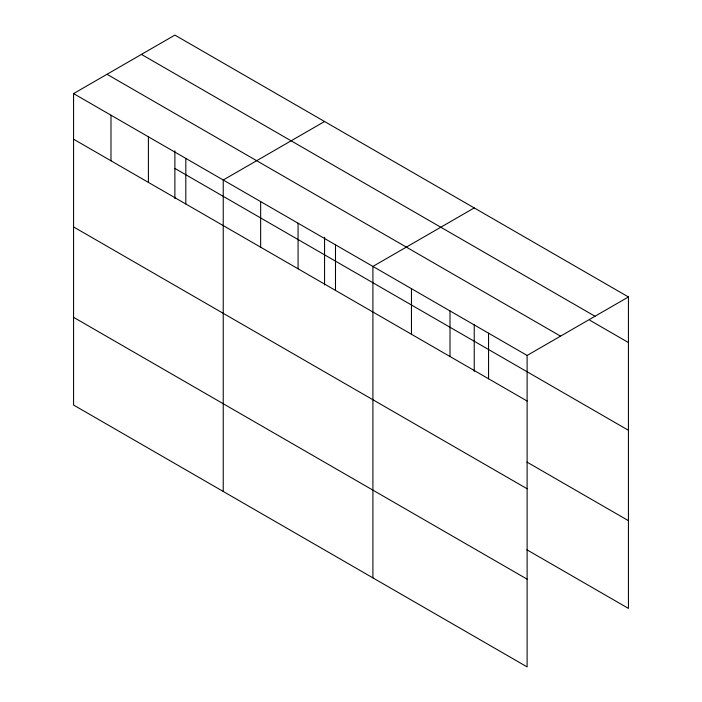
<?xml version="1.0" encoding="UTF-8"?>
<svg xmlns="http://www.w3.org/2000/svg" width="702" height="702" viewBox="0 0 702 702"><rect width="100%" height="100%" fill="white"/><g stroke="black" fill="none" stroke-linecap="round" stroke-linejoin="round"><path stroke-width="1.05" d="M73.57 93.594L527.114 355.449L527.114 666.9L73.57 405.045L73.57 93.594L174.886 35.1L628.43 296.955L628.43 608.406L526.877 549.771M324.561 121.507L223.236 180.01L223.236 491.461M474.227 207.924L372.911 266.418L372.911 577.869M527.114 355.449L628.43 296.955M141.453 54.405L594.998 316.251M589.882 320.279L628.43 342.541M107.002 74.289L560.547 336.144M174.886 168.427L628.43 430.273M73.57 139.189L527.114 401.035M526.877 462.039L628.43 520.673M73.57 226.922L527.114 488.767M73.57 317.313L527.114 579.168M488.557 333.187L488.557 378.782M474.227 324.798L474.227 371.376M450.008 310.933L450.008 356.519M411.46 288.671L411.46 334.266M335.495 244.814L335.495 290.4M324.561 237.285L324.561 284.968M298.069 223.21L298.069 268.805M260.653 201.606L260.653 247.201M185.819 158.406L185.819 203.992M174.886 150.877L174.886 198.552M148.403 136.802L148.403 182.388M110.986 115.198L110.986 160.784"/></g></svg>
